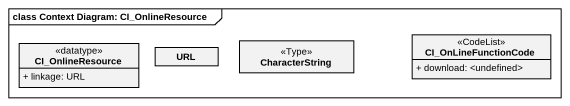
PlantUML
@startuml
mainframe class Context Diagram: CI_OnlineResource
hide circle
hide empty members
skinparam classAttributeIconSize 0
class CI_OnlineResource <<datatype>> {
  + linkage: URL
}
class URL
class CharacterString <<Type>>
class CI_OnLineFunctionCode <<CodeList>> {
  + download: <undefined>
}
@enduml
